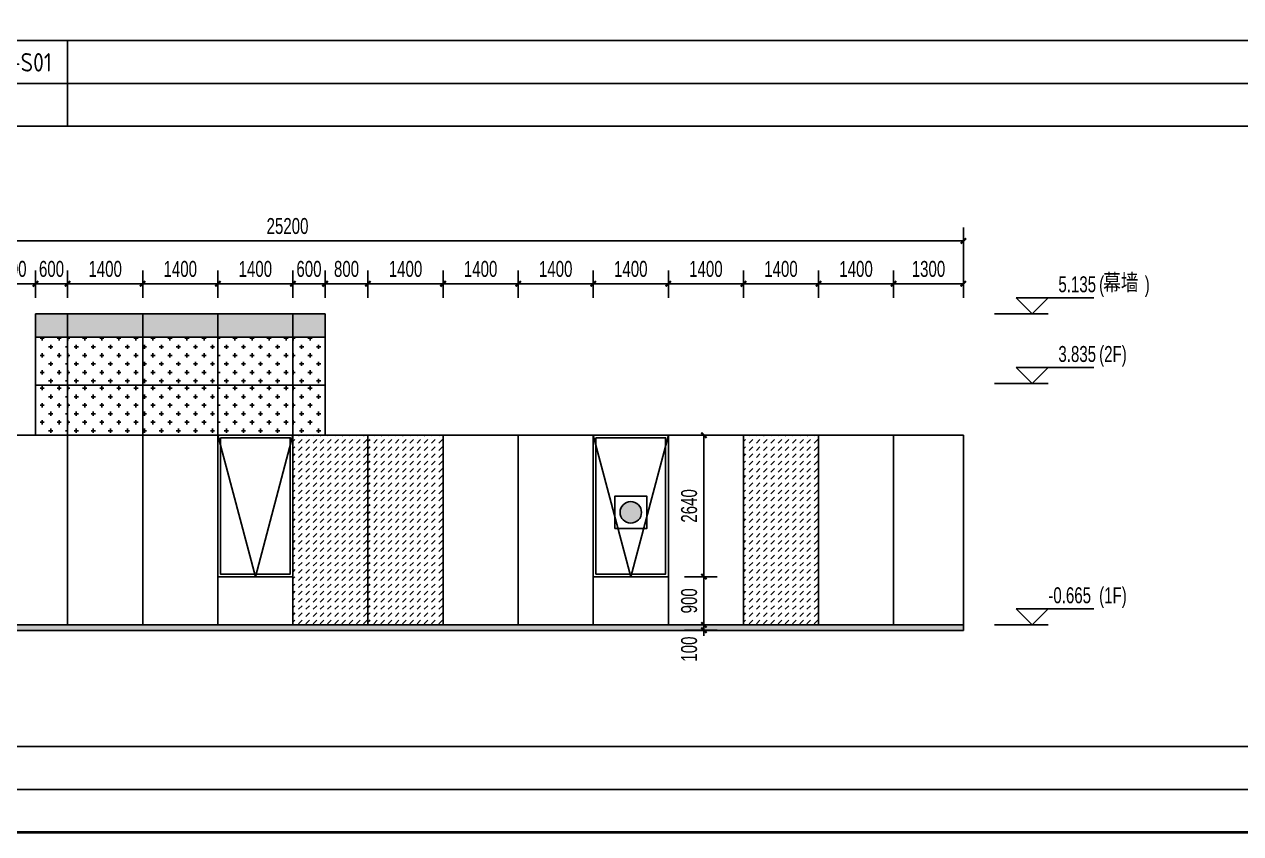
# Model space of a CAD drawing. Extents: x -3 to 440502, y -49243 to 59402.
# Drawn here: x 107077 to 129755, y 975 to 16068 of the extents above; entities that cross this region are included whole.
import ezdxf

# ---------------------------------------------------------------- set-up
doc = ezdxf.new("R2010")
doc.units = 0
doc.header["$LTSCALE"] = 1000
doc.header["$MEASUREMENT"] = 0
doc.linetypes.add('ACAD_ISO05W100', pattern=[34, 24, -3, 0.5, -3, 0.5, -3])
for name, color, linetype in [('01-标注_尺寸', 124, 'Continuous'), ('01-标注_标高', 200, 'Continuous'), ('02-TEXT_标注', 130, 'Continuous'), ('05-填充_156', 156, 'Continuous'), ('05-填充_18', 18, 'Continuous'), ('A-0-图名图例', 2, 'Continuous'), ('A-C_窗', 140, 'Continuous'), ('A-SE-MAT', 9, 'Continuous'), ('E-立面', 255, 'Continuous')]:
    doc.layers.add(name, color=color, linetype=linetype)
doc.styles.add('_TCH_DIM', font='ros.shx', dxfattribs={"bigfont": 'jd.shx'})
doc.styles.add('_TCH_DIM_T3', font='ros.shx', dxfattribs={"width": 0.705882, "bigfont": 'jd.shx'})
doc.styles.get("Standard").update_dxf_attribs({"font": 'gbenor.shx', "bigfont": 'gbcbig.shx'})
doc.dimstyles.new('_TCH_ARCH&&100', dxfattribs={"dimtxt": 297.5, "dimasz": 100, "dimexe": 250, "dimexo": 300, "dimgap": 126.25, "dimtad": 1, "dimdec": 0, "dimzin": 0, "dimdsep": 46, "dimtxsty": '_TCH_DIM_T3', "dimblk": 'ARCHTICK', "dimcen": 0.09, "dimclrt": 7, "dimazin": 2, "dimtfac": 1, "dimtdec": 0, "dimtix": 1, "dimtmove": 2, "dimatfit": 3, "dimfxl": 0, "dimtolj": 1, "dimtzin": 0, "dimarcsym": 0})
pattern_1 = [(360, (119277, -83745.19), (158.75, 158.75), [79.375, -238.125]), (90, (119316.69, -83784.88), (-158.75, 158.75), [79.375, -238.125])]
pattern_2 = [(360, (119277, -82815.19), (158.75, 158.75), [79.375, -238.125]), (90, (119316.69, -82854.88), (-158.75, 158.75), [79.375, -238.125])]

# ---------------------------------------------------------------- blocks, each defined once
blk = doc.blocks.new('消防救援窗口标志')
at = {"layer": 'A-SE-MAT'}
h = blk.add_hatch(color=1, dxfattribs=at)
h.dxf.hatch_style = 1
edge = h.paths.add_edge_path()
edge.add_arc((1413360, -341824), 200, 0, 360)
at = {"layer": 'A-SE-MAT', "color": 1}
blk.add_lwpolyline([(1413060, -342124), (1413660, -342124), (1413660, -341524), (1413060, -341524)], close=True, dxfattribs=at)
blk.add_circle((1413360, -341824), 200, dxfattribs=at)
blk = doc.blocks.new('图框-A1')
at = {"const_width": 0.5}
blk.add_lwpolyline([(766, 584), (25, 584), (25, 10), (766, 10)], close=True, dxfattribs=at)
blk = doc.blocks.new('*U69')
for p, q in [((0, 1600), (32113, 1600)), ((0, 800), (32113, 800)), ((0, 0), (32113, 0))]:
    blk.add_line(p, q)
blk.add_lwpolyline([(4000, 1600), (4000, 0)])
blk = doc.blocks.new('A$C70DF4B89')
at = {"layer": 'A-C_窗'}
for points in [[(-1400, 2640), (0, 2640), (0, 0), (-1400, 0)], [(-1350, 2590), (-50, 2590), (-50, 50), (-1350, 50)]]:
    blk.add_lwpolyline(points, close=True, dxfattribs=at)
blk.add_lwpolyline([(-1400, 2640), (-700, 0), (0, 2640)], dxfattribs=at)
blk = doc.blocks.new('*U70')
for p, q in [((0, 1600), (44397, 1600)), ((0, 800), (44397, 800)), ((0, 0), (44397, 0))]:
    blk.add_line(p, q)
blk = doc.blocks.new('_ArchTick')
at = {"color": 0, "linetype": 'ByBlock', "const_width": 0.4}
blk.add_lwpolyline([(-0.5, -0.5), (0.5, 0.5)], dxfattribs=at)
blk = doc.blocks.new('*D423')
at = {"layer": '01-标注_尺寸', "color": 0, "lineweight": -2, "transparency": 16777216}
for p, q in [((123284, 10967), (123284, 11480)), ((124584, 10967), (124584, 11480)), ((123284, 11230), (124584, 11230))]:
    blk.add_line(p, q, dxfattribs=at)
at = {"layer": 'Defpoints', "color": 0, "transparency": 16777216}
for p in [(124584, 11230), (123284, 10667), (124584, 10667)]:
    blk.add_point(p, dxfattribs=at)
at = {"layer": '01-标注_尺寸', "color": 0, "lineweight": -2, "transparency": 16777216, "xscale": 100, "yscale": 100, "zscale": 100, "rotation": 180}
blk.add_blockref('_ArchTick', (123284, 11230), dxfattribs=at)
at = {"layer": '01-标注_尺寸', "color": 0, "lineweight": -2, "transparency": 16777216, "xscale": 100, "yscale": 100, "zscale": 100}
blk.add_blockref('_ArchTick', (124584, 11230), dxfattribs=at)
at = {"layer": '01-标注_尺寸', "color": 7, "transparency": 16777216, "insert": (123934, 11505), "char_height": 297.5, "attachment_point": 5, "style": '_TCH_DIM_T3'}
blk.add_mtext('\\A1;1300', dxfattribs=at)
blk = doc.blocks.new('*D424')
at = {"layer": '01-标注_尺寸', "color": 0, "lineweight": -2, "transparency": 16777216}
for p, q in [((121884, 10967), (121884, 11480)), ((123284, 10967), (123284, 11480)), ((121884, 11230), (123284, 11230))]:
    blk.add_line(p, q, dxfattribs=at)
at = {"layer": 'Defpoints', "color": 0, "transparency": 16777216}
for p in [(123284, 11230), (121884, 10667), (123284, 10667)]:
    blk.add_point(p, dxfattribs=at)
at = {"layer": '01-标注_尺寸', "color": 0, "lineweight": -2, "transparency": 16777216, "xscale": 100, "yscale": 100, "zscale": 100, "rotation": 180}
blk.add_blockref('_ArchTick', (121884, 11230), dxfattribs=at)
at = {"layer": '01-标注_尺寸', "color": 0, "lineweight": -2, "transparency": 16777216, "xscale": 100, "yscale": 100, "zscale": 100}
blk.add_blockref('_ArchTick', (123284, 11230), dxfattribs=at)
at = {"layer": '01-标注_尺寸', "color": 7, "transparency": 16777216, "insert": (122584, 11505), "char_height": 297.5, "attachment_point": 5, "style": '_TCH_DIM_T3'}
blk.add_mtext('\\A1;1400', dxfattribs=at)
blk = doc.blocks.new('*D425')
at = {"layer": '01-标注_尺寸', "color": 0, "lineweight": -2, "transparency": 16777216}
for p, q in [((120484, 10967), (120484, 11480)), ((121884, 10967), (121884, 11480)), ((120484, 11230), (121884, 11230))]:
    blk.add_line(p, q, dxfattribs=at)
at = {"layer": 'Defpoints', "color": 0, "transparency": 16777216}
for p in [(121884, 11230), (120484, 10667), (121884, 10667)]:
    blk.add_point(p, dxfattribs=at)
at = {"layer": '01-标注_尺寸', "color": 0, "lineweight": -2, "transparency": 16777216, "xscale": 100, "yscale": 100, "zscale": 100, "rotation": 180}
blk.add_blockref('_ArchTick', (120484, 11230), dxfattribs=at)
at = {"layer": '01-标注_尺寸', "color": 0, "lineweight": -2, "transparency": 16777216, "xscale": 100, "yscale": 100, "zscale": 100}
blk.add_blockref('_ArchTick', (121884, 11230), dxfattribs=at)
at = {"layer": '01-标注_尺寸', "color": 7, "transparency": 16777216, "insert": (121184, 11505), "char_height": 297.5, "attachment_point": 5, "style": '_TCH_DIM_T3'}
blk.add_mtext('\\A1;1400', dxfattribs=at)
blk = doc.blocks.new('*D426')
at = {"layer": '01-标注_尺寸', "color": 0, "lineweight": -2, "transparency": 16777216}
for p, q in [((119084, 10967), (119084, 11480)), ((120484, 10967), (120484, 11480)), ((119084, 11230), (120484, 11230))]:
    blk.add_line(p, q, dxfattribs=at)
at = {"layer": 'Defpoints', "color": 0, "transparency": 16777216}
for p in [(120484, 11230), (119084, 10667), (120484, 10667)]:
    blk.add_point(p, dxfattribs=at)
at = {"layer": '01-标注_尺寸', "color": 0, "lineweight": -2, "transparency": 16777216, "xscale": 100, "yscale": 100, "zscale": 100, "rotation": 180}
blk.add_blockref('_ArchTick', (119084, 11230), dxfattribs=at)
at = {"layer": '01-标注_尺寸', "color": 0, "lineweight": -2, "transparency": 16777216, "xscale": 100, "yscale": 100, "zscale": 100}
blk.add_blockref('_ArchTick', (120484, 11230), dxfattribs=at)
at = {"layer": '01-标注_尺寸', "color": 7, "transparency": 16777216, "insert": (119784, 11505), "char_height": 297.5, "attachment_point": 5, "style": '_TCH_DIM_T3'}
blk.add_mtext('\\A1;1400', dxfattribs=at)
blk = doc.blocks.new('*D427')
at = {"layer": '01-标注_尺寸', "color": 0, "lineweight": -2, "transparency": 16777216}
for p, q in [((117684, 10967), (117684, 11480)), ((119084, 10967), (119084, 11480)), ((117684, 11230), (119084, 11230))]:
    blk.add_line(p, q, dxfattribs=at)
at = {"layer": 'Defpoints', "color": 0, "transparency": 16777216}
for p in [(119084, 11230), (117684, 10667), (119084, 10667)]:
    blk.add_point(p, dxfattribs=at)
at = {"layer": '01-标注_尺寸', "color": 0, "lineweight": -2, "transparency": 16777216, "xscale": 100, "yscale": 100, "zscale": 100, "rotation": 180}
blk.add_blockref('_ArchTick', (117684, 11230), dxfattribs=at)
at = {"layer": '01-标注_尺寸', "color": 0, "lineweight": -2, "transparency": 16777216, "xscale": 100, "yscale": 100, "zscale": 100}
blk.add_blockref('_ArchTick', (119084, 11230), dxfattribs=at)
at = {"layer": '01-标注_尺寸', "color": 7, "transparency": 16777216, "insert": (118384, 11505), "char_height": 297.5, "attachment_point": 5, "style": '_TCH_DIM_T3'}
blk.add_mtext('\\A1;1400', dxfattribs=at)
blk = doc.blocks.new('*D428')
at = {"layer": '01-标注_尺寸', "color": 0, "lineweight": -2, "transparency": 16777216}
for p, q in [((116284, 10967), (116284, 11480)), ((117684, 10967), (117684, 11480)), ((116284, 11230), (117684, 11230))]:
    blk.add_line(p, q, dxfattribs=at)
at = {"layer": 'Defpoints', "color": 0, "transparency": 16777216}
for p in [(117684, 11230), (116284, 10667), (117684, 10667)]:
    blk.add_point(p, dxfattribs=at)
at = {"layer": '01-标注_尺寸', "color": 0, "lineweight": -2, "transparency": 16777216, "xscale": 100, "yscale": 100, "zscale": 100, "rotation": 180}
blk.add_blockref('_ArchTick', (116284, 11230), dxfattribs=at)
at = {"layer": '01-标注_尺寸', "color": 0, "lineweight": -2, "transparency": 16777216, "xscale": 100, "yscale": 100, "zscale": 100}
blk.add_blockref('_ArchTick', (117684, 11230), dxfattribs=at)
at = {"layer": '01-标注_尺寸', "color": 7, "transparency": 16777216, "insert": (116984, 11505), "char_height": 297.5, "attachment_point": 5, "style": '_TCH_DIM_T3'}
blk.add_mtext('\\A1;1400', dxfattribs=at)
blk = doc.blocks.new('*D429')
at = {"layer": '01-标注_尺寸', "color": 0, "lineweight": -2, "transparency": 16777216}
for p, q in [((114884, 10967), (114884, 11480)), ((116284, 10967), (116284, 11480)), ((114884, 11230), (116284, 11230))]:
    blk.add_line(p, q, dxfattribs=at)
at = {"layer": 'Defpoints', "color": 0, "transparency": 16777216}
for p in [(116284, 11230), (114884, 10667), (116284, 10667)]:
    blk.add_point(p, dxfattribs=at)
at = {"layer": '01-标注_尺寸', "color": 0, "lineweight": -2, "transparency": 16777216, "xscale": 100, "yscale": 100, "zscale": 100, "rotation": 180}
blk.add_blockref('_ArchTick', (114884, 11230), dxfattribs=at)
at = {"layer": '01-标注_尺寸', "color": 0, "lineweight": -2, "transparency": 16777216, "xscale": 100, "yscale": 100, "zscale": 100}
blk.add_blockref('_ArchTick', (116284, 11230), dxfattribs=at)
at = {"layer": '01-标注_尺寸', "color": 7, "transparency": 16777216, "insert": (115584, 11505), "char_height": 297.5, "attachment_point": 5, "style": '_TCH_DIM_T3'}
blk.add_mtext('\\A1;1400', dxfattribs=at)
blk = doc.blocks.new('*D430')
at = {"layer": '01-标注_尺寸', "color": 0, "lineweight": -2, "transparency": 16777216}
for p, q in [((113484, 10967), (113484, 11480)), ((114884, 10967), (114884, 11480)), ((113484, 11230), (114884, 11230))]:
    blk.add_line(p, q, dxfattribs=at)
at = {"layer": 'Defpoints', "color": 0, "transparency": 16777216}
for p in [(114884, 11230), (113484, 10667), (114884, 10667)]:
    blk.add_point(p, dxfattribs=at)
at = {"layer": '01-标注_尺寸', "color": 0, "lineweight": -2, "transparency": 16777216, "xscale": 100, "yscale": 100, "zscale": 100, "rotation": 180}
blk.add_blockref('_ArchTick', (113484, 11230), dxfattribs=at)
at = {"layer": '01-标注_尺寸', "color": 0, "lineweight": -2, "transparency": 16777216, "xscale": 100, "yscale": 100, "zscale": 100}
blk.add_blockref('_ArchTick', (114884, 11230), dxfattribs=at)
at = {"layer": '01-标注_尺寸', "color": 7, "transparency": 16777216, "insert": (114184, 11505), "char_height": 297.5, "attachment_point": 5, "style": '_TCH_DIM_T3'}
blk.add_mtext('\\A1;1400', dxfattribs=at)
blk = doc.blocks.new('*D431')
at = {"layer": '01-标注_尺寸', "color": 0, "lineweight": -2, "transparency": 16777216}
for p, q in [((112684, 10967), (112684, 11480)), ((113484, 10967), (113484, 11480)), ((112684, 11230), (113484, 11230))]:
    blk.add_line(p, q, dxfattribs=at)
at = {"layer": 'Defpoints', "color": 0, "transparency": 16777216}
for p in [(113484, 11230), (112684, 10667), (113484, 10667)]:
    blk.add_point(p, dxfattribs=at)
at = {"layer": '01-标注_尺寸', "color": 0, "lineweight": -2, "transparency": 16777216, "xscale": 100, "yscale": 100, "zscale": 100, "rotation": 180}
blk.add_blockref('_ArchTick', (112684, 11230), dxfattribs=at)
at = {"layer": '01-标注_尺寸', "color": 0, "lineweight": -2, "transparency": 16777216, "xscale": 100, "yscale": 100, "zscale": 100}
blk.add_blockref('_ArchTick', (113484, 11230), dxfattribs=at)
at = {"layer": '01-标注_尺寸', "color": 7, "transparency": 16777216, "insert": (113084, 11505), "char_height": 297.5, "attachment_point": 5, "style": '_TCH_DIM_T3'}
blk.add_mtext('\\A1;800', dxfattribs=at)
blk = doc.blocks.new('*D432')
at = {"layer": '01-标注_尺寸', "color": 0, "lineweight": -2, "transparency": 16777216}
for p, q in [((112084, 10967), (112084, 11480)), ((112684, 10967), (112684, 11480)), ((112084, 11230), (111984, 11230)), ((112084, 11230), (112684, 11230)), ((112684, 11230), (112784, 11230))]:
    blk.add_line(p, q, dxfattribs=at)
at = {"layer": 'Defpoints', "color": 0, "transparency": 16777216}
for p in [(112684, 11230), (112084, 10667), (112684, 10667)]:
    blk.add_point(p, dxfattribs=at)
at = {"layer": '01-标注_尺寸', "color": 0, "lineweight": -2, "transparency": 16777216, "xscale": 100, "yscale": 100, "zscale": 100}
blk.add_blockref('_ArchTick', (112084, 11230), dxfattribs=at)
at = {"layer": '01-标注_尺寸', "color": 0, "lineweight": -2, "transparency": 16777216, "xscale": 100, "yscale": 100, "zscale": 100, "rotation": 180}
blk.add_blockref('_ArchTick', (112684, 11230), dxfattribs=at)
at = {"layer": '01-标注_尺寸', "color": 7, "transparency": 16777216, "insert": (112384, 11505), "char_height": 297.5, "attachment_point": 5, "style": '_TCH_DIM_T3'}
blk.add_mtext('\\A1;600', dxfattribs=at)
blk = doc.blocks.new('*D433')
at = {"layer": '01-标注_尺寸', "color": 0, "lineweight": -2, "transparency": 16777216}
for p, q in [((110684, 10967), (110684, 11480)), ((112084, 10967), (112084, 11480)), ((110684, 11230), (112084, 11230))]:
    blk.add_line(p, q, dxfattribs=at)
at = {"layer": 'Defpoints', "color": 0, "transparency": 16777216}
for p in [(112084, 11230), (110684, 10667), (112084, 10667)]:
    blk.add_point(p, dxfattribs=at)
at = {"layer": '01-标注_尺寸', "color": 0, "lineweight": -2, "transparency": 16777216, "xscale": 100, "yscale": 100, "zscale": 100, "rotation": 180}
blk.add_blockref('_ArchTick', (110684, 11230), dxfattribs=at)
at = {"layer": '01-标注_尺寸', "color": 0, "lineweight": -2, "transparency": 16777216, "xscale": 100, "yscale": 100, "zscale": 100}
blk.add_blockref('_ArchTick', (112084, 11230), dxfattribs=at)
at = {"layer": '01-标注_尺寸', "color": 7, "transparency": 16777216, "insert": (111384, 11505), "char_height": 297.5, "attachment_point": 5, "style": '_TCH_DIM_T3'}
blk.add_mtext('\\A1;1400', dxfattribs=at)
blk = doc.blocks.new('*D434')
at = {"layer": '01-标注_尺寸', "color": 0, "lineweight": -2, "transparency": 16777216}
for p, q in [((109284, 10967), (109284, 11480)), ((110684, 10967), (110684, 11480)), ((109284, 11230), (110684, 11230))]:
    blk.add_line(p, q, dxfattribs=at)
at = {"layer": 'Defpoints', "color": 0, "transparency": 16777216}
for p in [(110684, 11230), (109284, 10667), (110684, 10667)]:
    blk.add_point(p, dxfattribs=at)
at = {"layer": '01-标注_尺寸', "color": 0, "lineweight": -2, "transparency": 16777216, "xscale": 100, "yscale": 100, "zscale": 100, "rotation": 180}
blk.add_blockref('_ArchTick', (109284, 11230), dxfattribs=at)
at = {"layer": '01-标注_尺寸', "color": 0, "lineweight": -2, "transparency": 16777216, "xscale": 100, "yscale": 100, "zscale": 100}
blk.add_blockref('_ArchTick', (110684, 11230), dxfattribs=at)
at = {"layer": '01-标注_尺寸', "color": 7, "transparency": 16777216, "insert": (109984, 11505), "char_height": 297.5, "attachment_point": 5, "style": '_TCH_DIM_T3'}
blk.add_mtext('\\A1;1400', dxfattribs=at)
blk = doc.blocks.new('*D435')
at = {"layer": '01-标注_尺寸', "color": 0, "lineweight": -2, "transparency": 16777216}
for p, q in [((107884, 10967), (107884, 11480)), ((109284, 10967), (109284, 11480)), ((107884, 11230), (109284, 11230))]:
    blk.add_line(p, q, dxfattribs=at)
at = {"layer": 'Defpoints', "color": 0, "transparency": 16777216}
for p in [(109284, 11230), (107884, 10667), (109284, 10667)]:
    blk.add_point(p, dxfattribs=at)
at = {"layer": '01-标注_尺寸', "color": 0, "lineweight": -2, "transparency": 16777216, "xscale": 100, "yscale": 100, "zscale": 100, "rotation": 180}
blk.add_blockref('_ArchTick', (107884, 11230), dxfattribs=at)
at = {"layer": '01-标注_尺寸', "color": 0, "lineweight": -2, "transparency": 16777216, "xscale": 100, "yscale": 100, "zscale": 100}
blk.add_blockref('_ArchTick', (109284, 11230), dxfattribs=at)
at = {"layer": '01-标注_尺寸', "color": 7, "transparency": 16777216, "insert": (108584, 11505), "char_height": 297.5, "attachment_point": 5, "style": '_TCH_DIM_T3'}
blk.add_mtext('\\A1;1400', dxfattribs=at)
blk = doc.blocks.new('*D436')
at = {"layer": '01-标注_尺寸', "color": 0, "lineweight": -2, "transparency": 16777216}
for p, q in [((107284, 10967), (107284, 11480)), ((107884, 10967), (107884, 11480)), ((107284, 11230), (107184, 11230)), ((107284, 11230), (107884, 11230)), ((107884, 11230), (107984, 11230))]:
    blk.add_line(p, q, dxfattribs=at)
at = {"layer": 'Defpoints', "color": 0, "transparency": 16777216}
for p in [(107884, 11230), (107284, 10667), (107884, 10667)]:
    blk.add_point(p, dxfattribs=at)
at = {"layer": '01-标注_尺寸', "color": 0, "lineweight": -2, "transparency": 16777216, "xscale": 100, "yscale": 100, "zscale": 100}
blk.add_blockref('_ArchTick', (107284, 11230), dxfattribs=at)
at = {"layer": '01-标注_尺寸', "color": 0, "lineweight": -2, "transparency": 16777216, "xscale": 100, "yscale": 100, "zscale": 100, "rotation": 180}
blk.add_blockref('_ArchTick', (107884, 11230), dxfattribs=at)
at = {"layer": '01-标注_尺寸', "color": 7, "transparency": 16777216, "insert": (107584, 11505), "char_height": 297.5, "attachment_point": 5, "style": '_TCH_DIM_T3'}
blk.add_mtext('\\A1;600', dxfattribs=at)
blk = doc.blocks.new('*D437')
at = {"layer": '01-标注_尺寸', "color": 0, "lineweight": -2, "transparency": 16777216}
for p, q in [((106484, 10967), (106484, 11480)), ((107284, 10967), (107284, 11480)), ((106484, 11230), (107284, 11230))]:
    blk.add_line(p, q, dxfattribs=at)
at = {"layer": 'Defpoints', "color": 0, "transparency": 16777216}
for p in [(107284, 11230), (106484, 10667), (107284, 10667)]:
    blk.add_point(p, dxfattribs=at)
at = {"layer": '01-标注_尺寸', "color": 0, "lineweight": -2, "transparency": 16777216, "xscale": 100, "yscale": 100, "zscale": 100, "rotation": 180}
blk.add_blockref('_ArchTick', (106484, 11230), dxfattribs=at)
at = {"layer": '01-标注_尺寸', "color": 0, "lineweight": -2, "transparency": 16777216, "xscale": 100, "yscale": 100, "zscale": 100}
blk.add_blockref('_ArchTick', (107284, 11230), dxfattribs=at)
at = {"layer": '01-标注_尺寸', "color": 7, "transparency": 16777216, "insert": (106884, 11505), "char_height": 297.5, "attachment_point": 5, "style": '_TCH_DIM_T3'}
blk.add_mtext('\\A1;800', dxfattribs=at)
blk = doc.blocks.new('*D444')
at = {"layer": '01-标注_尺寸', "color": 0, "lineweight": -2, "transparency": 16777216}
for p, q in [((99384, 11340), (99384, 12280)), ((124584, 11340), (124584, 12280)), ((99384, 12030), (124584, 12030))]:
    blk.add_line(p, q, dxfattribs=at)
at = {"layer": 'Defpoints', "color": 0, "transparency": 16777216}
for p in [(124584, 12030), (99384, 11040), (124584, 11040)]:
    blk.add_point(p, dxfattribs=at)
at = {"layer": '01-标注_尺寸', "color": 0, "lineweight": -2, "transparency": 16777216, "xscale": 100, "yscale": 100, "zscale": 100, "rotation": 180}
blk.add_blockref('_ArchTick', (99384, 12030), dxfattribs=at)
at = {"layer": '01-标注_尺寸', "color": 0, "lineweight": -2, "transparency": 16777216, "xscale": 100, "yscale": 100, "zscale": 100}
blk.add_blockref('_ArchTick', (124584, 12030), dxfattribs=at)
at = {"layer": '01-标注_尺寸', "color": 7, "transparency": 16777216, "insert": (111984, 12305), "char_height": 297.5, "attachment_point": 5, "style": '_TCH_DIM_T3'}
blk.add_mtext('\\A1;25200', dxfattribs=at)
blk = doc.blocks.new('*D445')
at = {"layer": '01-标注_尺寸', "color": 0, "lineweight": -2, "transparency": 16777216}
for p, q in [((119384, 4867), (119997, 4867)), ((119384, 4767), (119997, 4767)), ((119747, 4867), (119747, 4967)), ((119747, 4767), (119747, 4867)), ((119747, 4767), (119747, 4667))]:
    blk.add_line(p, q, dxfattribs=at)
at = {"layer": 'Defpoints', "color": 0, "transparency": 16777216}
for p in [(119084, 4867), (119084, 4767), (119747, 4867)]:
    blk.add_point(p, dxfattribs=at)
at = {"layer": '01-标注_尺寸', "color": 0, "lineweight": -2, "transparency": 16777216, "xscale": 100, "yscale": 100, "zscale": 100}
for p, rotation in [((119747, 4867), 270), ((119747, 4767), 90)]:
    blk.add_blockref('_ArchTick', p, dxfattribs=dict(at, rotation=rotation))
at = {"layer": '01-标注_尺寸', "color": 7, "transparency": 16777216, "insert": (119472, 4417), "char_height": 297.5, "attachment_point": 5, "rotation": 90, "style": '_TCH_DIM_T3'}
blk.add_mtext('\\A1;100', dxfattribs=at)
blk = doc.blocks.new('*D446')
at = {"layer": '01-标注_尺寸', "color": 0, "lineweight": -2, "transparency": 16777216}
for p, q in [((119384, 5767), (119997, 5767)), ((119747, 4867), (119747, 5767)), ((119384, 4867), (119997, 4867))]:
    blk.add_line(p, q, dxfattribs=at)
at = {"layer": 'Defpoints', "color": 0, "transparency": 16777216}
for p in [(119084, 5767), (119747, 5767), (119084, 4867)]:
    blk.add_point(p, dxfattribs=at)
at = {"layer": '01-标注_尺寸', "color": 0, "lineweight": -2, "transparency": 16777216, "xscale": 100, "yscale": 100, "zscale": 100}
for p, rotation in [((119747, 5767), 90), ((119747, 4867), 270)]:
    blk.add_blockref('_ArchTick', p, dxfattribs=dict(at, rotation=rotation))
at = {"layer": '01-标注_尺寸', "color": 7, "transparency": 16777216, "insert": (119472, 5317), "char_height": 297.5, "attachment_point": 5, "rotation": 90, "style": '_TCH_DIM_T3'}
blk.add_mtext('\\A1;900', dxfattribs=at)
blk = doc.blocks.new('*D447')
at = {"layer": '01-标注_尺寸', "color": 0, "lineweight": -2, "transparency": 16777216}
for p, q in [((119384, 8407), (119997, 8407)), ((119747, 5767), (119747, 8407)), ((119384, 5767), (119997, 5767))]:
    blk.add_line(p, q, dxfattribs=at)
at = {"layer": 'Defpoints', "color": 0, "transparency": 16777216}
for p in [(119084, 8407), (119747, 8407), (119084, 5767)]:
    blk.add_point(p, dxfattribs=at)
at = {"layer": '01-标注_尺寸', "color": 0, "lineweight": -2, "transparency": 16777216, "xscale": 100, "yscale": 100, "zscale": 100}
for p, rotation in [((119747, 8407), 90), ((119747, 5767), 270)]:
    blk.add_blockref('_ArchTick', p, dxfattribs=dict(at, rotation=rotation))
at = {"layer": '01-标注_尺寸', "color": 7, "transparency": 16777216, "insert": (119472, 7087), "char_height": 297.5, "attachment_point": 5, "rotation": 90, "style": '_TCH_DIM_T3'}
blk.add_mtext('\\A1;2640', dxfattribs=at)

msp = doc.modelspace()

# ---------------------------------------------------------------- hatches: boundary and pattern name
at = {"layer": '05-填充_156'}
h = msp.add_hatch(dxfattribs=at)
h.set_pattern_fill('CROSS', color=136, scale=100, angle=180)
h.set_pattern_definition([(360, (117847, -82815.19), (158.75, 158.75), [79.375, -238.125]), (90, (117886.69, -82854.88), (-158.75, 158.75), [79.375, -238.125])])
h.paths.add_polyline_path([(107884, 10236.9), (107284, 10236.9), (107284, 9336.9), (107884, 9336.9)])
h = msp.add_hatch(dxfattribs=at)
h.set_pattern_fill('CROSS', color=136, scale=100, angle=180)
h.set_pattern_definition(pattern_2)
h.paths.add_polyline_path([(109284, 10236.9), (107884, 10236.9), (107884, 9336.9), (109284, 9336.9)])
h = msp.add_hatch(dxfattribs=at)
h.set_pattern_fill('CROSS', color=136, scale=100, angle=180)
h.set_pattern_definition(pattern_2)
h.paths.add_polyline_path([(110684, 10236.9), (109284, 10236.9), (109284, 9336.9), (110684, 9336.9)])
h = msp.add_hatch(dxfattribs=at)
h.set_pattern_fill('CROSS', color=136, scale=100, angle=180)
h.set_pattern_definition([(360, (122077, -82815.19), (158.75, 158.75), [79.375, -238.125]), (90, (122116.69, -82854.88), (-158.75, 158.75), [79.375, -238.125])])
h.paths.add_polyline_path([(112084, 10236.9), (110684, 10236.9), (110684, 9336.9), (112084, 9336.9)])
h = msp.add_hatch(dxfattribs=at)
h.set_pattern_fill('CROSS', color=136, scale=100, angle=180)
h.set_pattern_definition([(360, (123477, -82815.19), (158.75, 158.75), [79.375, -238.125]), (90, (123516.69, -82854.88), (-158.75, 158.75), [79.375, -238.125])])
h.paths.add_polyline_path([(112684, 10236.9), (112084, 10236.9), (112084, 9336.9), (112684, 9336.9)])
h = msp.add_hatch(dxfattribs=at)
h.set_pattern_fill('CROSS', color=136, scale=100, angle=180)
h.set_pattern_definition([(360, (117847, -83745.19), (158.75, 158.75), [79.375, -238.125]), (90, (117886.69, -83784.88), (-158.75, 158.75), [79.375, -238.125])])
h.paths.add_polyline_path([(107884, 9336.9), (107284, 9336.9), (107284, 8406.9), (107884, 8406.9)])
h = msp.add_hatch(dxfattribs=at)
h.set_pattern_fill('CROSS', color=136, scale=100, angle=180)
h.set_pattern_definition(pattern_1)
h.paths.add_polyline_path([(109284, 9336.9), (107884, 9336.9), (107884, 8406.9), (109284, 8406.9)])
h = msp.add_hatch(dxfattribs=at)
h.set_pattern_fill('CROSS', color=136, scale=100, angle=180)
h.set_pattern_definition(pattern_1)
h.paths.add_polyline_path([(110684, 9336.9), (109284, 9336.9), (109284, 8406.9), (110684, 8406.9)])
h = msp.add_hatch(dxfattribs=at)
h.set_pattern_fill('CROSS', color=136, scale=100, angle=180)
h.set_pattern_definition([(360, (122077, -83745.19), (158.75, 158.75), [79.375, -238.125]), (90, (122116.69, -83784.88), (-158.75, 158.75), [79.375, -238.125])])
h.paths.add_polyline_path([(112084, 9336.9), (110684, 9336.9), (110684, 8406.9), (112084, 8406.9)])
h = msp.add_hatch(dxfattribs=at)
h.set_pattern_fill('CROSS', color=136, scale=100, angle=180)
h.set_pattern_definition([(360, (123477, -83745.19), (158.75, 158.75), [79.375, -238.125]), (90, (123516.69, -83784.88), (-158.75, 158.75), [79.375, -238.125])])
h.paths.add_polyline_path([(112684, 9336.9), (112084, 9336.9), (112084, 8406.9), (112684, 8406.9)])
h = msp.add_hatch(dxfattribs=at)
h.set_pattern_fill('DASH', color=256, scale=100, angle=225)
h.set_pattern_definition([(45, (120677, -83745.19), (4e-14, 134.70384), [95.25, -95.25])])
h.paths.add_polyline_path([(113484, 8406.9), (112084, 8406.9), (112084, 4866.9), (113484, 4866.9)])
h = msp.add_hatch(dxfattribs=at)
h.set_pattern_fill('DASH', color=256, scale=100, angle=225)
h.set_pattern_definition([(45, (122077, -83745.19), (4e-14, 134.70384), [95.25, -95.25])])
h.paths.add_polyline_path([(114884, 8406.9), (113484, 8406.9), (113484, 4866.9), (114884, 4866.9)])
h = msp.add_hatch(dxfattribs=at)
h.set_pattern_fill('DASH', color=256, scale=100, angle=225)
h.set_pattern_definition([(45, (129077, -83745.19), (4e-14, 134.70384), [95.25, -95.25])])
h.paths.add_polyline_path([(121884, 8406.9), (120484, 8406.9), (120484, 4866.9), (121884, 4866.9)])
at = {"layer": '05-填充_18'}
h = msp.add_hatch(color=256, dxfattribs=at)
h.dxf.hatch_style = 1
h.paths.add_polyline_path([(112684, 10666.9), (107284, 10666.9), (107284, 10236.9), (112684, 10236.9)])
h = msp.add_hatch(color=256, dxfattribs=at)
h.dxf.hatch_style = 1
h.paths.add_polyline_path([(99384, 4866.9), (99384, 4766.9), (124584, 4766.9), (124584, 4866.9)])

# ---------------------------------------------------------------- linework, layer by layer
at = {"layer": '01-标注_标高'}
for p, q in [((125866.1, 10666.9), (125566.1, 10966.9)), ((125566.1, 10966.9), (127016.1, 10966.9)), ((125866.1, 10666.9), (126166.1, 10966.9)), ((125166.1, 10666.9), (126166.1, 10666.9)), ((125866.1, 9366.9), (125566.1, 9666.9)), ((125566.1, 9666.9), (127016.1, 9666.9)), ((125866.1, 9366.9), (126166.1, 9666.9)), ((125166.1, 9366.9), (126166.1, 9366.9)), ((125866.1, 4866.9), (125566.1, 5166.9)), ((125566.1, 5166.9), (127016.1, 5166.9)), ((125866.1, 4866.9), (126166.1, 5166.9)), ((125166.1, 4866.9), (126166.1, 4866.9))]:
    msp.add_line(p, q, dxfattribs=at)
at = {"layer": 'A-C_窗'}
for points in [[(107884, 10666.9), (107884, 8406.9)], [(109284, 10666.9), (109284, 8406.9)], [(110684, 10666.9), (110684, 8406.9)], [(112084, 10666.9), (112084, 8406.9)], [(112484, 10236.9), (112114, 10236.9)], [(109284, 9336.9), (107284, 9336.9)], [(110684, 9336.9), (109284, 9336.9)], [(112084, 9336.9), (110684, 9336.9)], [(112684, 9336.9), (112084, 9336.9)], [(107284, 8406.9), (112684, 8406.9)], [(107884, 8406.9), (107884, 4866.9)], [(109284, 8406.9), (109284, 4866.9)], [(110684, 8406.9), (110684, 4866.9)], [(112084, 8406.9), (112084, 4866.9)], [(113484, 8406.9), (113484, 4866.9)], [(114884, 8406.9), (114884, 4866.9)], [(116284, 8406.9), (116284, 4866.9)], [(117684, 8406.9), (117684, 4866.9)], [(119084, 8406.9), (119084, 4866.9)], [(120484, 8406.9), (120484, 4866.9)], [(121884, 8406.9), (121884, 4866.9)], [(123284, 8406.9), (123284, 4866.9)], [(124584, 4866.9), (99384, 4866.9)]]:
    msp.add_lwpolyline(points, dxfattribs=at)
at = {"layer": 'E-立面'}
for p, q in [((107284, 10666.9), (107284, 8406.9)), ((112684, 10666.9), (112684, 8406.9))]:
    msp.add_line(p, q, dxfattribs=at)
for points in [[(112684, 10666.9), (107284, 10666.9)], [(112684, 10236.9), (107284, 10236.9)], [(99384, 8406.9), (107284, 8406.9)], [(112684, 8406.9), (124584, 8406.9)], [(124584, 8406.9), (124584, 4766.9)], [(99384, 4766.9), (124584, 4766.9)]]:
    msp.add_lwpolyline(points, dxfattribs=at)

# ---------------------------------------------------------------- block references
at = {"xscale": 100, "yscale": 100, "zscale": 100}
msp.add_blockref('图框-A1', (89100, 0), dxfattribs=at)
at = {"layer": 'A-0-图名图例'}
for name, p in [('*U69', (103883.4, 14166.9)), ('*U70', (91600, 1000))]:
    msp.add_blockref(name, p, dxfattribs=at)
at = {"layer": 'A-C_窗'}
for p in [(112084, 5766.9), (119084, 5766.9)]:
    msp.add_blockref('A$C70DF4B89', p, dxfattribs=at)
at = {"layer": 'A-SE-MAT'}
msp.add_blockref('消防救援窗口标志', (-1294976.1, 348791.2), dxfattribs=at)

# ---------------------------------------------------------------- texts
at = {"layer": '02-TEXT_标注', "linetype": 'ACAD_ISO05W100'}
msp.add_text('MQ-S01', height=345, dxfattribs=at).set_placement((106264.4, 15186.9))
at = {"layer": '02-TEXT_标注', "style": '_TCH_DIM', "width": 0.705882}
for s, p in [('5.135', (126356.1, 11071.9)), ('(', (127116.1, 11071.9)), (')', (127965.6, 11071.9)), ('3.835', (126356.1, 9771.9)), ('(2F)', (127116.1, 9771.9)), ('-0.665', (126168.6, 5271.9)), ('(1F)', (127116.1, 5271.9))]:
    msp.add_text(s, height=297.5, dxfattribs=at).set_placement(p)
at = {"layer": '02-TEXT_标注', "style": '_TCH_DIM'}
msp.add_text('幕墙', height=347.29, dxfattribs=at).set_placement((127189.6, 11071.9))

# ---------------------------------------------------------------- dimensions: what is measured, and where the dimension line sits
at = {"layer": '01-标注_尺寸'}
for p1, p2, distance, picture, middle in [((99384, 11040), (124584, 11040), 989.9, '*D444', (111984, 12304.9)), ((106484, 10666.9), (107284, 10666.9), 563, '*D437', (106884, 11504.9)), ((107284, 10666.9), (107884, 10666.9), 563, '*D436', (107584, 11504.9)), ((107884, 10666.9), (109284, 10666.9), 563, '*D435', (108584, 11504.9)), ((109284, 10666.9), (110684, 10666.9), 563, '*D434', (109984, 11504.9)), ((110684, 10666.9), (112084, 10666.9), 563, '*D433', (111384, 11504.9)), ((112084, 10666.9), (112684, 10666.9), 563, '*D432', (112384, 11504.9)), ((112684, 10666.9), (113484, 10666.9), 563, '*D431', (113084, 11504.9)), ((113484, 10666.9), (114884, 10666.9), 563, '*D430', (114184, 11504.9)), ((114884, 10666.9), (116284, 10666.9), 563, '*D429', (115584, 11504.9)), ((116284, 10666.9), (117684, 10666.9), 563, '*D428', (116984, 11504.9)), ((117684, 10666.9), (119084, 10666.9), 563, '*D427', (118384, 11504.9)), ((119084, 10666.9), (120484, 10666.9), 563, '*D426', (119784, 11504.9)), ((120484, 10666.9), (121884, 10666.9), 563, '*D425', (121184, 11504.9)), ((121884, 10666.9), (123284, 10666.9), 563, '*D424', (122584, 11504.9)), ((123284, 10666.9), (124584, 10666.9), 563, '*D423', (123934, 11504.9)), ((119084, 5766.9), (119084, 8406.9), -663, '*D447', (119472, 7086.9)), ((119084, 4866.9), (119084, 5766.9), -663, '*D446', (119472, 5316.9))]:
    dim = msp.add_aligned_dim(p1=p1, p2=p2, distance=distance, dimstyle='_TCH_ARCH&&100', dxfattribs=at)
    dim.commit()
    dim.dimension.update_dxf_attribs({"geometry": picture, "text_midpoint": middle})
dim = msp.add_linear_dim(base=(119747, 4866.9), p1=(119084, 4766.9), p2=(119084, 4866.9), angle=90, dimstyle='_TCH_ARCH&&100', dxfattribs=at)
dim.commit()
dim.dimension.update_dxf_attribs({"geometry": '*D445', "text_midpoint": (119472, 4416.9), "dimtype": 161})

doc.saveas('drawing.dxf')
